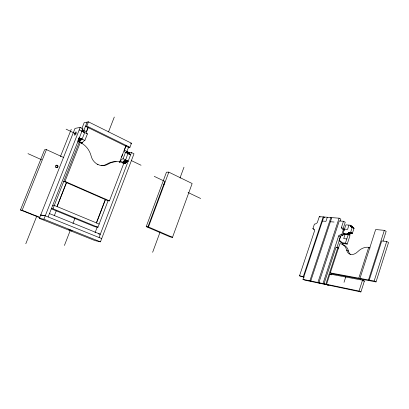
<?xml version="1.0" encoding="UTF-8"?>
<svg xmlns="http://www.w3.org/2000/svg" width="409" height="409" viewBox="0 0 409 409"><rect width="100%" height="100%" fill="white"/><g stroke="black" fill="none" stroke-linecap="round" stroke-linejoin="round"><path stroke-width="0.61" d="M51.391 208.564L52.976 208.774L79.438 141.632L82.122 139.106L84.694 132.572L83.978 132.01L83.84 130.466L87.132 122.102M376.035 281.919L374.143 281.014L386.699 241.504L388.55 242.481L376.035 281.919L371.121 281.003L369.235 280.104L381.73 240.942L386.699 241.504M360.912 291.939L364.393 281.065L362.517 280.18L329.935 274.061L326.576 284.296L328.417 285.124L360.912 291.939L359.025 291.07L326.576 284.296M384.337 230.344L375.661 229.531L359.971 278.386L361.847 279.27L370.385 280.865L368.499 279.966L384.337 230.344L386.168 231.33L383.09 240.998M350.38 254.321A9.663 6.805 -60.7 0 1 348.478 251.09L346.663 250.19A14.693 10.128 -62.9 0 0 339.905 243.662L330.319 272.89L332.144 273.739L360.672 279.056L358.8 278.171L368.719 247.312L370.094 248.018M359.025 291.07L362.517 280.18M344.02 282.297L345.728 277.026M348.964 225.124L347.563 229.403L344.485 229.101M341.111 242.644L345.416 243.176L348.207 234.643L350.002 235.569L347.221 244.086L342.906 243.544L341.111 242.644L339.756 240.865M343.12 233.258L347.43 233.718L349.015 232.644L350.646 232.261L352.267 227.307L350.963 226.617L350.201 225.236L345.881 224.848L343.12 233.258L344.91 234.178L349.225 234.638L350.81 233.57L352.446 233.191L354.056 228.248L350.963 226.617M343.468 221.289L339.265 220.937L318.902 282.691L322.998 283.544L338.652 235.937A5.491 3.747 -61.1 0 1 341.786 234.51L343.391 229.623A5.159 3.487 -59.7 0 1 341.408 227.568L343.468 221.289L345.237 222.22L343.182 228.488A5.148 3.492 -59.7 0 0 344.092 230.022M324.03 283.759L328.222 285.211L324.03 283.759L335.983 247.373L338.759 248.084M339.092 240.604L341.101 241.54L339.092 240.604L340.697 235.712L342.313 235.323L343.882 234.178L348.207 234.643M336.883 247.67L340.436 236.842L338.652 235.937M325.845 284.143L337.829 247.624M331.602 274.889L332.001 273.672M345.109 234.311L343.703 238.6L346.796 238.958M339.092 218.186L331.771 217.614L310.753 280.988L317.875 282.476L339.092 218.186L340.85 219.112L340.252 220.932M327.307 217.261L325.953 221.341L322.435 221.034M330.881 217.542L323.785 216.985L302.982 279.362L309.884 280.804L330.881 217.542L331.755 217.997M304.005 277.179L299.511 275.824L314.654 230.569A5.169 3.328 -62.3 0 0 312.88 228.703L314.419 224.101A4.852 3.103 -61.2 0 0 317.312 222.608L319.311 216.637L323.192 216.939L324.061 217.389M299.511 275.824L303.289 276.596L323.192 216.939M172.501 237.312L192.153 183.523L168.81 172.148L166.468 172.179L146.212 226.632L170.154 236.918L172.501 237.312L148.452 226.964L146.212 226.632M152.639 252.276L160.134 231.934M183.989 167.199L180.047 177.895L180.604 177.9M147.925 226.888L164.827 181.407L154.254 176.356M148.452 226.964L168.81 172.148M99.065 237.511L131.478 152.552L133.999 153.779L100.466 241.842L95.052 240.62L39.351 218.375L75.021 128.375L80.179 127.424L82.93 128.769L48.134 216.964M96.325 222.915L105.43 199.157M119.54 162.342L125.916 145.711M96.529 222.946L105.65 199.147M119.791 162.266L120.246 161.074A7.224 2.705 -64.9 0 1 123.083 158.748L125.507 152.414A6.769 2.515 -64.3 0 1 124.397 150.241L126.177 145.604M95.041 232.798L97.316 226.847M51.508 208.907L94.908 226.744L97.925 227.276L108.022 200.88M128.697 146.846C128.385 148.743 125.604 151.785 127.71 153.559M109.438 200.885L64.98 181.407L63.768 181.386L108.063 200.778L109.438 200.885L123.835 163.237L122.915 162.818A19.249 17.638 89 0 0 108.247 164.045A12.597 11.605 81 0 1 91.141 156.018A20.056 18.916 78.8 0 0 81.273 142.997L80.302 142.511L79.029 142.675M129.929 147.286L86.79 126.044L85.491 126.284L128.477 147.419L129.929 147.286L131.483 143.222L88.446 121.846L84.182 122.69L81.938 128.375M64.423 245.446L70.42 229.996M72.96 223.462L75.036 218.115M108.533 131.882L114.29 117.061M54.346 215.599L56.212 210.845M77.797 140.849L82.168 142.93A7.464 2.362 -65.1 0 1 84.862 140.415L87.424 133.901A6.994 2.198 -64.5 0 1 86.55 131.79L82.204 129.673M39.351 218.375L43.906 219.204L80.179 127.424M64.98 181.407L80.302 142.511M86.79 126.044L88.446 121.846M57.168 205.983L66.509 182.24M81.688 143.656L82.158 142.47M86.59 131.197L87.991 127.634M57.117 206.601L66.626 182.429M86.55 131.79L88.298 127.337M25.803 243.754L36.836 215.972M71.253 129.295L60.532 156.294L60.951 156.258M46.432 149.622L44.607 149.76L20.45 209.96L22.127 210.262L46.432 149.622L63.784 157.557M122.792 162.286L124.275 160.711L125.635 159.975L127.874 153.62M123.16 163.585L125.328 163.493L126.816 161.928L128.181 161.192L123.083 158.748M77.71 141.857L79.438 141.632M130.512 143.324L131.483 143.222M128.533 152.772L131.478 152.552M122.879 163.278L123.835 163.237M97.112 164.612L98.002 164.576M163.595 184.725L164.137 184.74M330.411 221.724L334.035 222.041M52.705 205.241L54.295 205.425L99.162 224.04M40.695 214.981L45.271 215.748M40.675 215.037L45.251 215.804L101.708 238.575M330.319 272.89L358.8 278.171M359.971 278.386L368.499 279.966M369.235 280.104L374.143 281.014M362.512 280.712L364.393 281.065M98.508 233.882L99.709 234.122M353.57 228.104L354.056 228.248M20.45 209.96L39.903 217.746M22.127 210.262L39.913 217.383M43.906 219.204L100.466 241.842M49.474 213.575L100.312 234.245M52.976 208.774L97.925 227.276M302.982 279.362L304.782 280.165L311.694 281.612L309.884 280.804M310.753 280.988L312.563 281.796L319.7 283.294L317.875 282.476M318.902 282.691L320.728 283.509L324.833 284.367L322.998 283.544M303.289 276.596L304.189 276.995M27.981 153.641L41.718 159.786M329.935 274.061L331.305 274.695M78.513 139.909L80.159 140.691M123.533 161.407L126.069 162.618M188.084 192.506L200.64 198.498M78.277 140.2L79.919 140.987M123.288 161.683L125.824 162.889M78.037 140.517L79.678 141.299M123.037 161.974L125.573 163.186M120.246 161.074L125.328 163.493M84.862 140.415L79.182 137.859L81.933 139.178M125.425 160.031L127.971 161.253M78.988 137.961L81.734 139.28M125.21 160.118L127.751 161.335M78.779 138.089L81.529 139.408M124.985 160.231L127.526 161.448M78.564 138.242L81.314 139.561M124.755 160.364L127.291 161.581M78.896 138.687L81.089 139.74M124.515 160.527L127.056 161.744M78.666 138.891L80.864 139.944M124.275 160.711L126.816 161.928M78.988 139.382L80.634 140.169M124.029 160.921L126.57 162.133M78.201 139.372L80.399 140.42M123.784 161.151L126.32 162.368M66.13 129.178L76.212 134.034M131.325 160.573L141.049 165.251M124.397 150.241L129.448 152.705L129.638 154.06L130.241 154.791M82.183 129.985L83.819 130.783M126.928 151.79L129.448 153.017M82.183 130.282L83.814 131.079M126.948 152.082L129.469 153.314M82.194 130.553L83.83 131.345M126.984 152.358L129.51 153.585M82.224 130.798L83.865 131.596M127.041 152.603L129.566 153.835M82.275 131.018L83.911 131.816M127.112 152.828L129.638 154.06M81.79 130.946L83.978 132.01M127.199 153.027L129.725 154.259M81.872 131.115L84.06 132.179M127.306 153.201L129.832 154.433M79.203 129.904L87.424 133.901M125.507 152.414L130.589 154.883M312.88 228.703L314.178 229.357M345.416 243.176L347.221 244.086M341.786 234.51L343.131 235.195M343.882 234.178L344.777 234.638M347.681 233.498L349.475 234.418M347.43 233.718L349.225 234.638M349.567 232.435L351.362 233.36M349.291 232.527L351.086 233.457M343.391 229.623L344.281 230.083M349.015 232.644L350.81 233.57M348.739 232.777L350.533 233.703M348.468 232.931L350.262 233.856M348.202 233.104L349.997 234.025M347.936 233.288L349.731 234.214M350.646 232.261L352.446 233.191M341.408 227.568L343.182 228.488M350.385 232.276L352.18 233.202M350.114 232.307L351.909 233.237M349.843 232.358L351.633 233.288M319.311 216.637L320.175 217.082M323.785 216.985L324.654 217.435M350.201 225.236L351.985 226.172L353.35 227.997L351.561 227.061M350.288 225.507L352.072 226.443M350.385 225.763L352.175 226.698M350.508 226.003L352.292 226.939M350.641 226.223L352.43 227.159M350.794 226.433L352.584 227.368M351.147 226.785L353.811 228.186M342.706 243.038L342.906 243.544M116.136 161.713A19.162 17.577 88.9 0 0 106.872 164.106A12.541 11.564 80.9 0 1 101.11 165.665M342.502 244.684A14.668 10.148 -62.9 0 1 348.478 251.09M368.719 247.312A15.501 11.237 -61.5 0 0 357.732 251.709A9.678 6.789 -60.7 0 1 346.663 250.19M340.682 236.622A5.481 3.753 -61.1 0 1 340.937 236.422M341.985 235.788A5.481 3.753 -61.1 0 1 342.522 235.584M122.245 154.392A1.713 0.634 -64.7 0 1 122.081 155.732A1.713 0.634 -64.7 0 1 121.202 157.117M55.813 165.446A1.196 1.145 77.1 0 1 57.623 166.115A1.196 1.145 77.1 0 1 56.37 167.588M56.079 167.506A1.196 1.145 77.1 0 1 55.818 167.342M55.604 167.117A1.196 1.145 77.1 0 1 55.455 166.846M74.781 133.498L74.617 133.922A1.779 0.532 -64.9 0 0 74.75 135.159A1.779 0.532 -64.9 0 0 75.962 133.457A1.779 0.532 -64.9 0 0 76.038 131.923L75.87 131.969A1.779 0.532 -64.9 0 0 74.781 133.498M68.758 229.638L71.979 230.896L68.758 229.638M55.864 165.911A1.201 1.145 77.2 0 0 57.081 167.578A1.201 1.145 77.2 0 0 57.838 165.676A1.201 1.145 77.2 0 0 55.864 165.911"/></g></svg>
